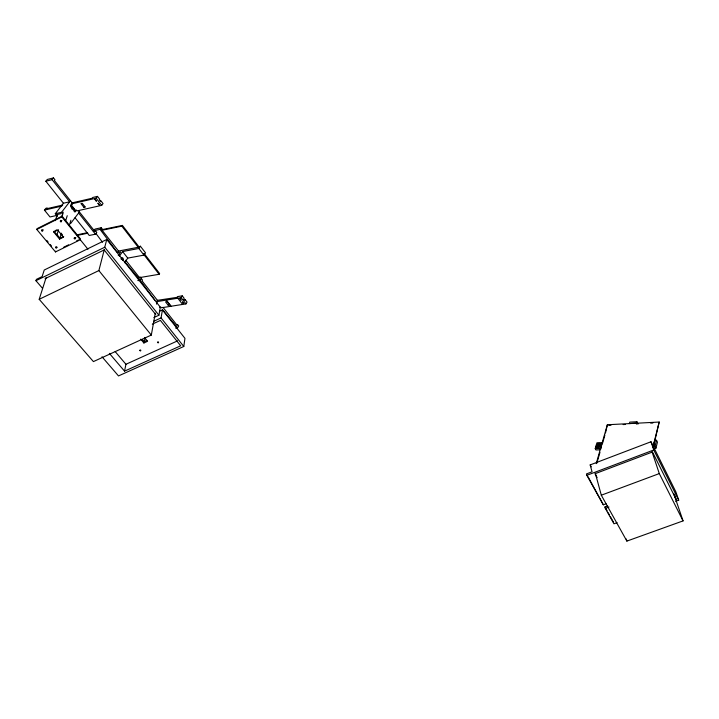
<?xml version="1.0" encoding="UTF-8"?>
<svg xmlns="http://www.w3.org/2000/svg" width="719" height="719" viewBox="0 0 719 719"><rect width="100%" height="100%" fill="white"/><g stroke="black" fill="none" stroke-linecap="round" stroke-linejoin="round"><path stroke-width="1.08" d="M102.008 356.786L118.5 375.929L183.794 346.477L184.954 338.343L162.449 309.889L159.393 311.309M183.794 346.477L161.056 317.924L162.449 309.889M153.857 317.564L158.908 315.228L160.328 307.211L106.754 239.481L44.245 270.011L42.115 276.59L36.39 279.376L35.95 280.707L42.52 288.337M46.169 277.435L39.194 299.302L93.416 361.594L151.314 335.081L155.286 313.151M144.438 337.454L147.593 341.309L143.881 342.999L145.175 337.445M152.293 324.143L160.418 320.404L180.685 345.794L124.54 371.148L125.933 364.272L115.184 351.609M41.819 229.712L42.538 230.574L43.149 229.738M60.558 220.347L61.268 221.218L61.888 220.374M653.733 448.189L655.962 448.108L657.445 442.14L656.528 440.271L654.667 440.352L653.481 446.93L654.479 442.967M652.951 446.885L659.197 422.044L607.357 424.758L596.222 463.638M653.265 447.506L659.197 422.044M655.962 448.108L655.036 446.238L656.528 440.271M35.95 280.707L104.749 247.228L106.754 239.481M39.194 299.302L98.871 270.578L104.363 249.322M636.531 423.176L636.917 421.747L629.772 422.125L629.386 423.554L636.531 423.176L636.836 423.788M600.122 446.148L595.907 446.328L596.168 446.805L600.383 446.634L600.455 444.989L596.249 445.169L596.914 442.85L602.171 442.625L602.495 443.228M600.383 446.634L600.455 444.989M600.832 449.042L602.171 442.625M596.86 463.162L599.952 452.368M602.423 443.722L604.895 435.085M605.515 432.928L607.357 424.758M597.049 446.562L596.869 448.449L597.049 446.562L599.044 446.921L598.334 446.957L597.92 448.404M598.208 443.812L598.909 443.785L598.487 445.232L597.786 445.259L597.974 443.38L599.961 443.74L599.538 445.187L598.837 445.214L599.26 443.767L599.961 443.74M597.57 448.422L597.983 446.966L597.282 447.002M598.621 448.377L598.81 446.49M599.538 445.187L599.727 443.299M599.637 449.824L595.952 449.977L595.233 448.647L595.907 446.328M596.168 446.805L596.249 445.169M597.786 445.259L597.974 443.38M69.285 225.46L70.911 220.221M59.821 238.34L54.015 231.266L53.763 232.03L59.578 239.103L63.461 237.18L63.703 236.416L59.821 238.34L56.927 234.807L58.545 229.783M55.489 251.929L80.285 239.742L80.51 238.969L62.068 216.149L37.046 228.678L36.777 229.442L55.489 251.929L55.74 251.156M59.578 239.103L61.421 233.298M65.6 220.895L67.253 215.682M36.777 229.442L61.825 216.913L62.068 216.149M156.445 304.101L157.03 302.295L156.544 301.674L157.416 300.335L177.036 297.351L177.512 296.596L182.284 295.868L184.208 298.358L183.821 298.969L184.783 300.209L185.16 299.607L187.075 302.088L185.933 303.903L161.371 307.786L160.894 307.175L159.69 307.355M61.888 216.311L63.236 212.141M55.318 220.643L57.331 214.568M175.571 328.062L177.611 327.792L178.725 325.995L177.557 324.521L177.09 325.267L162.916 307.301M156.544 301.674L181.134 297.684L182.284 295.868M167.428 301.585L165.55 301.863L168.201 305.251L169.064 303.894L167.078 301.36M139.468 277.624L159.115 274.29L159.618 273.544L144.052 253.412M138.03 280.653L140.088 280.311L141.292 278.523M124.495 262.741A4.512 3.262 76.5 0 0 124.854 262.309L127.766 258.112L143.98 255.119L145.526 252.863L140.394 246.222L138.273 247.273L118.509 251.039L117.458 252.531L100.067 229.388L93.856 230.673L95.061 229.055L101.262 227.752L102.592 229.442L102.053 230.188L118.509 251.039M119.363 256.261A4.512 3.262 76.5 0 1 119.66 255.748L122.607 251.551L138.83 248.477L140.394 246.222M118.365 255.263L120.729 251.911L117.458 252.531M102.098 230.251L121.862 226.161L122.392 225.415L139.315 247.291M75.073 217.767L89.246 235.464L95.465 234.187L96.777 232.399L95.429 230.7L93.362 231.132M100.067 229.388L101.262 227.752M95.429 230.7L94.881 231.446L78.29 210.568M101.694 205.355L103.042 203.54L100.831 200.682L100.372 201.293L99.267 199.855L99.716 199.253L97.487 196.377L92.643 197.5L92.077 198.255L72.161 202.857L71.361 203.899L71.918 204.6L70.543 206.398L75.019 212.006L76.385 210.218L76.942 210.919L101.694 205.355L96.13 198.192L71.361 203.899M96.13 198.192L97.487 196.377M70.606 223.546L79.396 211.961M84.033 207.458L85.3 207.171L82.236 203.279L80.968 203.567L84.033 207.458L84.833 206.407M74.255 211.683L75.162 210.487L76.385 210.218M71.9 209.004L73.131 207.405M57.376 216.302L55.282 213.723L61.537 212.303L70.48 200.745M55.282 213.723L63.434 203.234L69.671 201.787L52.083 179.678L45.836 181.242L63.434 203.234M57.637 215.251L50.015 216.967L44.425 210.11L45.809 208.348L47.319 207.998L46.735 208.735L62.733 205.041M52.083 179.678L53.512 177.899L54.95 179.714L54.356 180.451L72.161 202.857M45.836 181.242L47.265 179.471L53.512 177.899M57.143 247.228L55.83 246.977M74.399 237.683L75.118 237.692M54.986 230.781L56.936 229.81M53.763 232.03L57.664 230.089L63.461 237.18M63.667 247.255L68.62 244.82M76.547 240.919L78.524 239.948M45.045 278.684L104.174 249.951L155.708 314.509M153.92 321.213L161.056 317.924M146.919 340.384L144.142 341.651L142.245 339.35M125.933 364.272L177.62 340.842M606.081 503.794L603.34 504.81L586.83 475.322L586.461 473.929L592.043 471.808L590.182 464.905L650.992 441.763L675.86 491.868L678.709 500.172L675.581 501.314M586.83 475.322L653.76 449.986L678.709 500.172M601.3 495.202L659.296 473.587L683.05 520.898L626.878 541.101L601.3 495.202L595.314 473.21M617.1 522.65L613.963 523.792L605.326 508.369L604.949 506.967L607.681 505.96M605.326 508.369L608.975 507.021M44.425 210.11L61.852 206.092M71.918 204.6L70.696 204.888L75.162 210.487M57.017 214.532L61.142 213.606M87.269 232.704L77.391 234.754L76.843 235.481L87.826 233.208M101.541 229.738L122.392 225.415M138.129 280.5L140.187 280.158L124.648 261.608M183.255 299.895L185.16 299.607M168.201 305.251L170.079 304.973M608.777 425.306L610.988 425.199M623.112 424.561L625.314 424.453M636.342 423.877L638.553 423.761M650.677 423.132L652.879 423.015M597.552 444.827L599.304 444.746M596.509 445.645L600.716 445.474M596.635 448.018L598.388 447.946M595.233 448.647L600.509 448.431M653.176 446.31L655.036 446.238M74.578 238.034L75.54 238.223L75.801 237.585M109.351 353.362L124.54 371.148M162.62 309.907L177.611 327.792M46.735 240.335L48.119 241.997M50.204 244.496L51.588 246.159M140.726 339.161L143.881 342.999M61.133 233.262L62.418 234.834M98.871 270.578L151.314 335.081M61.537 212.303L62.93 214.037M61.825 216.913L87.961 249.232M78.605 213.004L95.465 234.187M71.316 205.122L74.938 209.669M104.749 247.228L158.908 315.228M125.735 260.197L139.54 277.687L140.043 276.941L142.533 280.095L142.029 280.841L157.416 300.335M122.607 251.551L127.766 258.112M166.341 300.191L171.158 306.348M177.791 298.187L182.599 304.398M121.862 226.161L138.794 248.037M143.539 254.167L159.115 274.29M138.83 248.477L143.98 255.119M181.134 297.684L185.933 303.903M140.088 280.311L154.891 300.138M95.861 233.351L102.52 242.276M588.061 476.778L603.34 504.81M604.949 506.967L607.106 510.823M608.184 512.746L609.263 514.678M610.341 516.601L613.577 522.389M590.182 464.905L591.261 466.847M597.112 477.605L594.981 473.749L652.484 451.999L676.264 499.651L674.566 494.699M598.334 446.957L598.819 447.847M597.983 446.966L598.469 447.865M636.917 421.747L637.591 423.105M654.667 440.352L654.973 440.981M673.766 493.665L683.05 520.898M650.992 441.763L653.76 449.986M652.016 451.775L659.296 473.587M626.276 538.998L626.878 541.101M121.25 259.155A1.402 1.007 76.6 0 1 121.34 258.22L121.574 257.878A1.402 1.007 76.6 0 1 123.129 259.954L122.877 260.26A1.402 1.007 76.6 0 1 122.545 260.404M121.187 258.687A1.393 1.016 76.5 0 1 121.367 259.146M118.195 254.966A6.309 4.575 76.6 0 1 118.779 254.975M139.72 350.342C140.861 352.364 141.481 348.841 139.72 350.342M157.488 342.253C158.611 344.293 159.267 340.734 157.488 342.253M41.558 230.475C42.358 232.956 43.814 229.136 41.558 230.475M60.315 221.11C61.097 223.609 62.598 219.753 60.315 221.11M55.579 247.381C56.361 249.808 57.817 246.06 55.579 247.381M74.192 238.205C74.956 240.658 76.448 236.875 74.192 238.205M94.908 199.316L96.301 201.113L94.908 199.316M97.973 203.261L99.357 205.041L97.973 203.261M179.867 298.574L181.062 300.129L179.867 298.574M182.509 301.998L183.705 303.544L182.509 301.998"/></g></svg>
